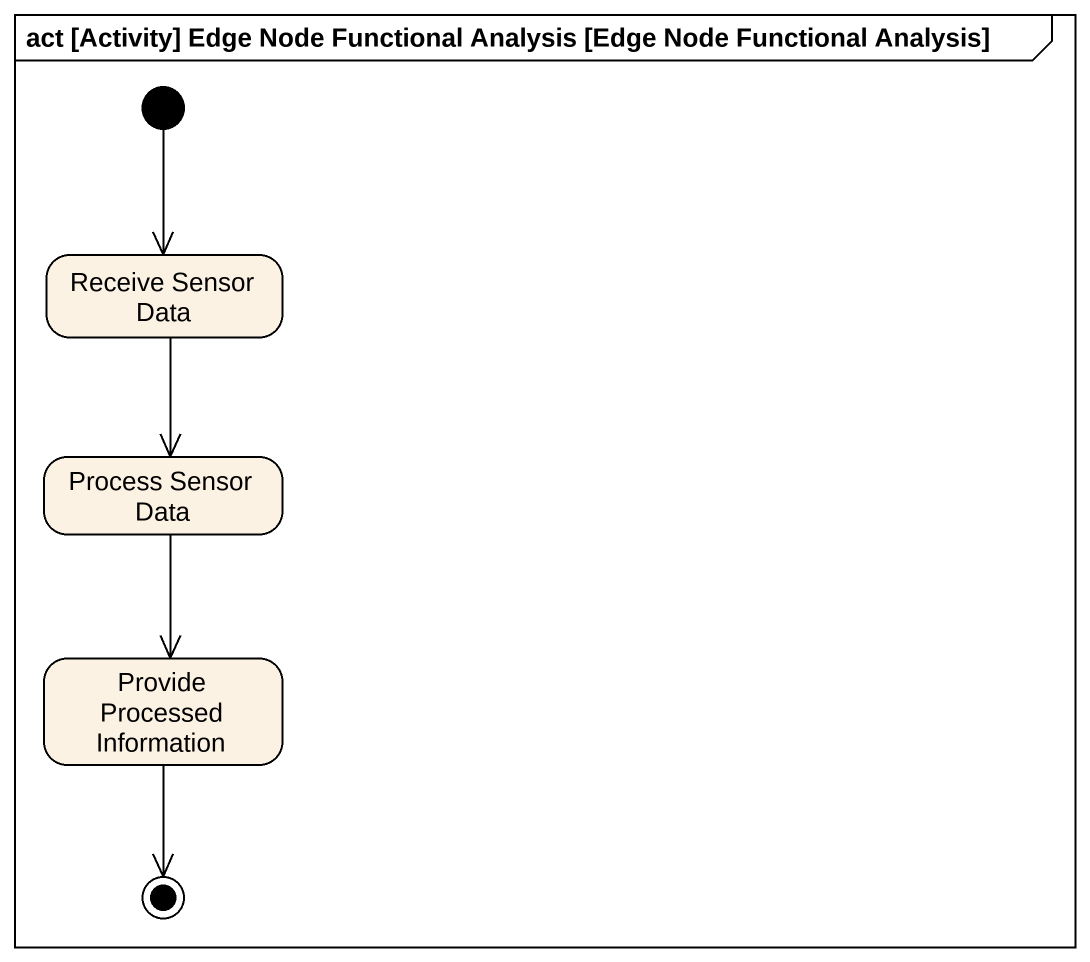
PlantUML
@startuml
mainframe act [Activity] Edge Node Functional Analysis [Edge Node Functional Analysis]
hide empty description
state "Receive Sensor Data" as Receive_Sensor_Data
state "Process Sensor Data" as Process_Sensor_Data
state "Provide Processed Information" as Provide_Processed
[*] --> Receive_Sensor_Data
Receive_Sensor_Data --> Process_Sensor_Data
Process_Sensor_Data --> Provide_Processed
Provide_Processed --> [*]
@enduml
